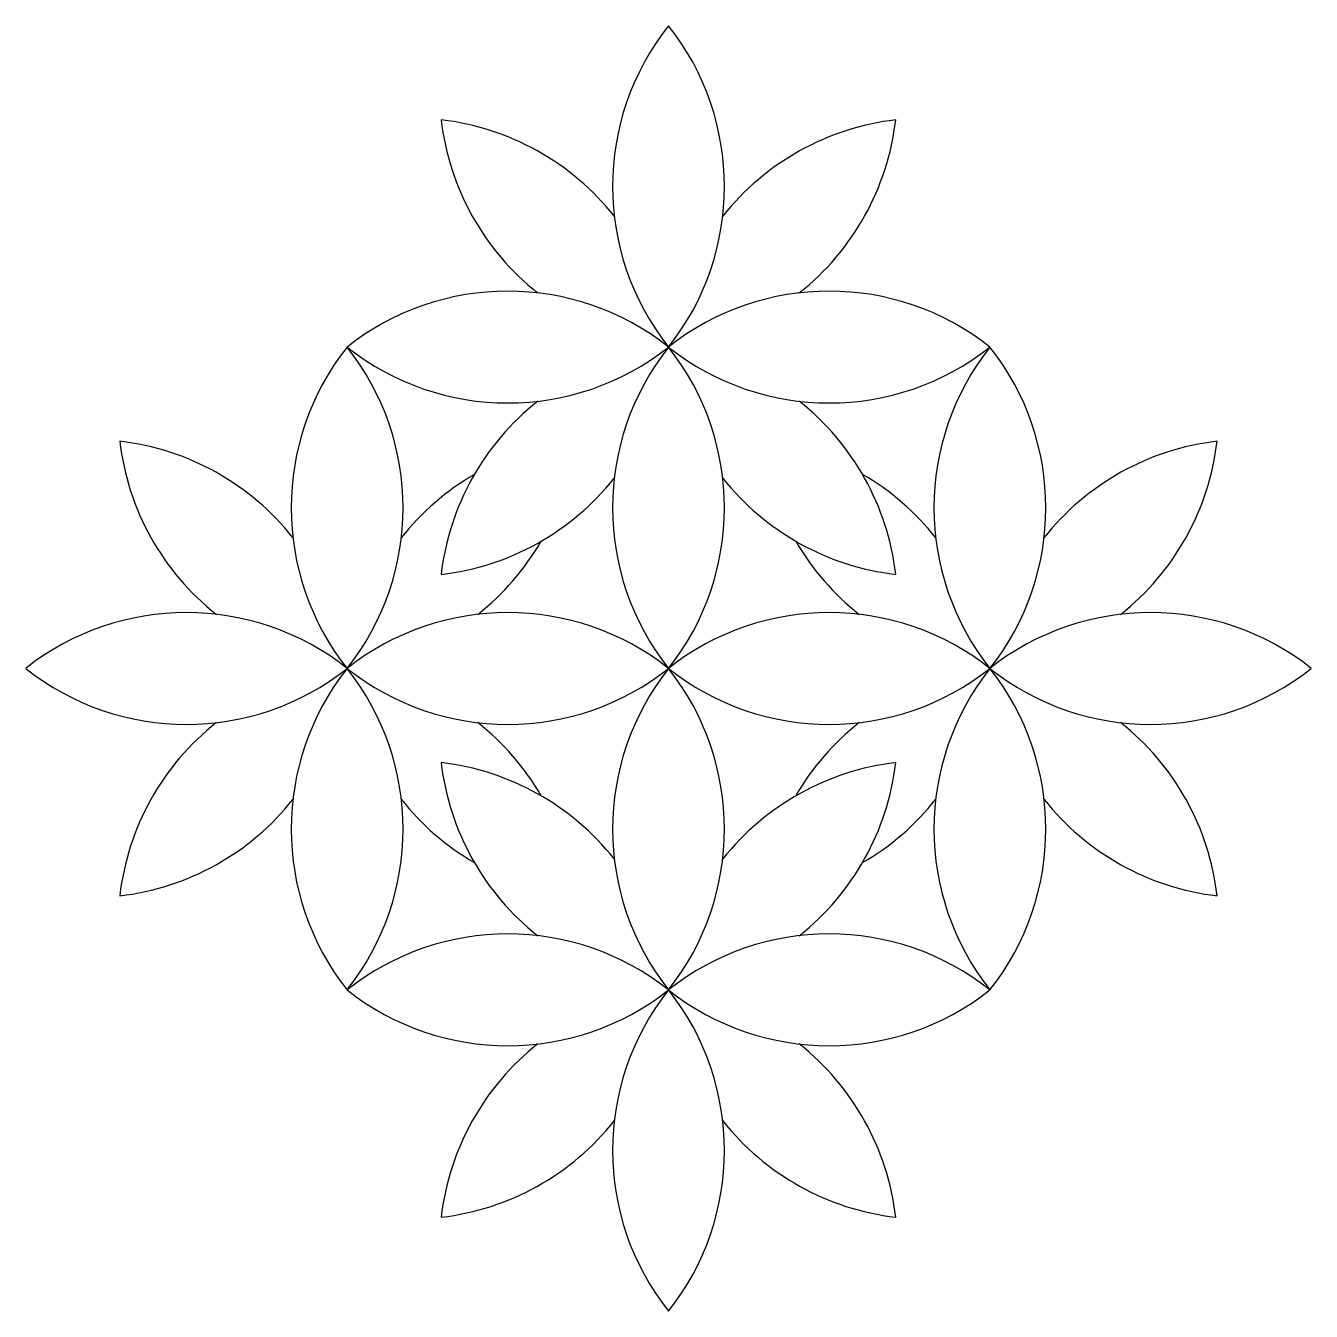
# Model space of a CAD drawing. Header units: millimetres. Extents: x 411.97 to 412.97, y 2573.44 to 2574.44.
import ezdxf

# ---------------------------------------------------------------- set-up
doc = ezdxf.new("R2010")
doc.units = ezdxf.units.MM
doc.header["$LTSCALE"] = 10
doc.layers.add('Vegetais', color=94, linetype='Continuous')

msp = doc.modelspace()

# ---------------------------------------------------------------- linework, layer by layer
at = {"layer": 'Vegetais'}
for centre, start, end in [((412.6291, 2574.3146), 141.6546, 218.3454), ((412.3131, 2574.3146), 321.6546, 38.3454), ((412.271, 2574.1662), 38.3454, 83.3454), ((412.4944, 2574.3897), 186.6546, 231.6546), ((412.6712, 2574.1662), 96.6546, 141.6546), ((412.4477, 2574.3897), 308.3454, 353.3454), ((412.3461, 2574.0316), 51.6546, 128.3454), ((412.5961, 2574.0316), 51.6546, 128.3454), ((412.3791, 2574.0646), 141.6546, 218.3454), ((412.3461, 2574.3476), 231.6546, 308.3454), ((412.0631, 2574.0646), 321.6546, 38.3454), ((412.6291, 2574.0646), 141.6546, 218.3454), ((412.3131, 2574.0646), 321.6546, 38.3454), ((412.5961, 2574.3476), 231.6546, 308.3454), ((412.8791, 2574.0646), 141.6546, 218.3454), ((412.5631, 2574.0646), 321.6546, 38.3454), ((412.4944, 2573.9895), 128.3454, 173.3454), ((412.4477, 2573.9895), 6.6546, 51.6546), ((412.2444, 2574.1397), 186.6546, 231.6546), ((412.021, 2573.9162), 38.3454, 83.3454), ((412.9212, 2573.9162), 96.6546, 141.6546), ((412.6977, 2574.1397), 308.3454, 353.3454), ((412.4212, 2573.9162), 120.1092, 141.6546), ((412.521, 2573.9162), 38.3454, 59.8908), ((412.271, 2574.2129), 276.6546, 321.6546), ((412.6712, 2574.2129), 218.3454, 263.3454), ((412.1977, 2574.1397), 308.3454, 329.8908), ((412.7444, 2574.1397), 210.1092, 231.6546), ((412.0961, 2573.7816), 51.6546, 128.3454), ((412.3461, 2573.7816), 51.6546, 128.3454), ((412.5961, 2573.7816), 51.6546, 128.3454), ((412.8461, 2573.7816), 51.6546, 128.3454), ((412.0961, 2574.0976), 231.6546, 308.3454), ((412.3791, 2573.8146), 141.6546, 218.3454), ((412.3461, 2574.0976), 231.6546, 308.3454), ((412.0631, 2573.8146), 321.6546, 38.3454), ((412.6291, 2573.8146), 141.6546, 218.3454), ((412.3131, 2573.8146), 321.6546, 38.3454), ((412.5961, 2574.0976), 231.6546, 308.3454), ((412.8791, 2573.8146), 141.6546, 218.3454), ((412.8461, 2574.0976), 231.6546, 308.3454), ((412.5631, 2573.8146), 321.6546, 38.3454), ((412.2444, 2573.7395), 128.3454, 173.3454), ((412.1977, 2573.7395), 30.1092, 51.6546), ((412.7444, 2573.7395), 128.3454, 149.8908), ((412.6977, 2573.7395), 6.6546, 51.6546), ((412.271, 2573.6662), 38.3454, 83.3454), ((412.4944, 2573.8897), 186.6546, 231.6546), ((412.6712, 2573.6662), 96.6546, 141.6546), ((412.4477, 2573.8897), 308.3454, 353.3454), ((412.021, 2573.9629), 276.6546, 321.6546), ((412.4212, 2573.9629), 218.3454, 239.8908), ((412.521, 2573.9629), 300.1092, 321.6546), ((412.9212, 2573.9629), 218.3454, 263.3454), ((412.3461, 2573.5316), 51.6546, 128.3454), ((412.5961, 2573.5316), 51.6546, 128.3454), ((412.3461, 2573.8476), 231.6546, 308.3454), ((412.6291, 2573.5646), 141.6546, 218.3454), ((412.5961, 2573.8476), 231.6546, 308.3454), ((412.3131, 2573.5646), 321.6546, 38.3454), ((412.4944, 2573.4895), 128.3454, 173.3454), ((412.4477, 2573.4895), 6.6546, 51.6546), ((412.271, 2573.7129), 276.6546, 321.6546), ((412.6712, 2573.7129), 218.3454, 263.3454)]:
    msp.add_arc(centre, 0.2015, start, end, dxfattribs=at)

doc.saveas('drawing.dxf')
